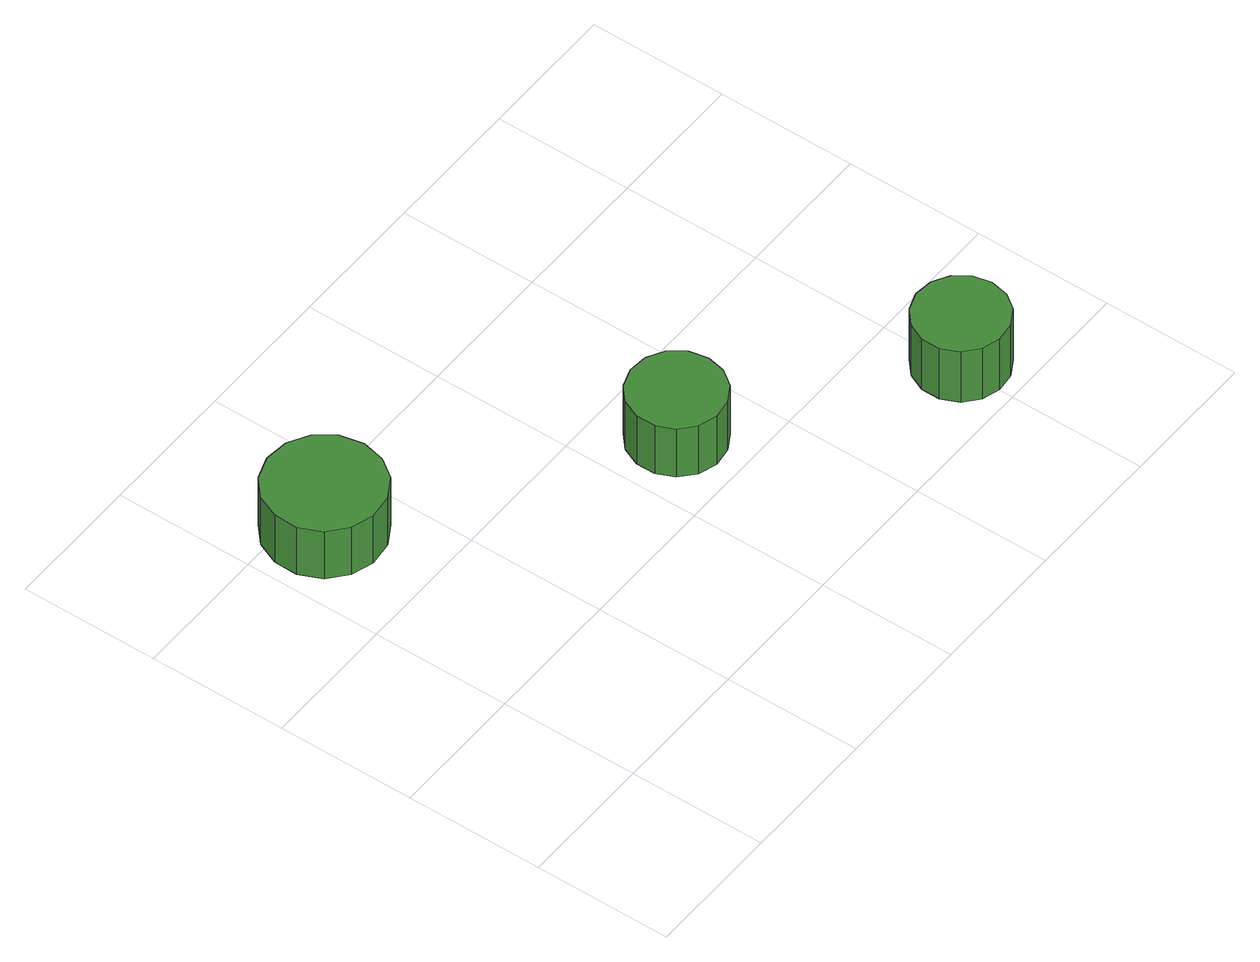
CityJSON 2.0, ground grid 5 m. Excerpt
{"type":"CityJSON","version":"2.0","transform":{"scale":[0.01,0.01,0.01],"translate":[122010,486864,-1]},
"CityObjects":{
"tree1":{"type":"SolitaryVegetationObject","attributes":{"function":"something"},"geometry":[{"type":"MultiSurface","lod":"1","boundaries":[[[0,1,2,3,4,5,6,7,8,9,10,11,12,13,14]],[[15,16,17,18,19,20,21,22,23,24,25,26,27,28,29]],[[0,29,28,1]],[[1,28,27,2]],[[2,27,26,3]],[[3,26,25,4]],[[4,25,24,5]],[[5,24,23,6]],[[6,23,22,7]],[[7,22,21,8]],[[8,21,20,9]],[[9,20,19,10]],[[10,19,18,11]],[[11,18,17,12]],[[12,17,16,13]],[[13,16,15,14]],[[14,15,29,0]]]}]},
"tree2":{"type":"SolitaryVegetationObject","attributes":{"function":"something"}},
"tree3":{"type":"SolitaryVegetationObject","attributes":{"function":"something"},"geometry":[{"type":"MultiSurface","lod":"1","boundaries":[[[30,31,32,33,34,35,36,37,38,39,40,41,42,43,44]],[[45,46,47,48,49,50,51,52,53,54,55,56,57,58,59]],[[30,59,58,31]],[[31,58,57,32]],[[32,57,56,33]],[[33,56,55,34]],[[34,55,54,35]],[[35,54,53,36]],[[36,53,52,37]],[[37,52,51,38]],[[38,51,50,39]],[[39,50,49,40]],[[40,49,48,41]],[[41,48,47,42]],[[42,47,46,43]],[[43,46,45,44]],[[44,45,59,30]]]}]},
"tree4":{"type":"SolitaryVegetationObject","attributes":{"function":"something"}},
"tree5":{"type":"SolitaryVegetationObject","attributes":{"function":"something"},"geometry":[{"type":"MultiSurface","lod":"1","boundaries":[[[60,61,62,63,64,65,66,67,68,69,70,71,72,73,74]],[[75,76,77,78,79,80,81,82,83,84,85,86,87,88,89]],[[60,89,88,61]],[[61,88,87,62]],[[62,87,86,63]],[[63,86,85,64]],[[64,85,84,65]],[[65,84,83,66]],[[66,83,82,67]],[[67,82,81,68]],[[68,81,80,69]],[[69,80,79,70]],[[70,79,78,71]],[[71,78,77,72]],[[72,77,76,73]],[[73,76,75,74]],[[74,75,89,60]]]}]},
"tree6":{"type":"SolitaryVegetationObject","attributes":{"function":"something"}}
},
"vertices":[
[467,1393,317],[449,1478,317],[398,1548,317],[323,1592,317],[236,1601,317],[154,1574,317],[89,1516,317],[54,1437,317],[54,1350,317],[89,1270,317],[154,1212,317],[236,1186,317],[323,1195,317],[398,1238,317],[449,1308,317],[449,1308,100],[398,1238,100],[323,1195,100],[236,1186,100],[154,1212,100],[89,1270,100],[54,1350,100],[54,1437,100],[89,1516,100],[154,1574,100],[236,1601,100],[323,1592,100],[398,1548,100],[449,1478,100],[467,1393,100],
[1403,741,317],[1389,810,317],[1348,867,317],[1287,902,317],[1217,909,317],[1150,887,317],[1098,841,317],[1070,776,317],[1070,706,317],[1098,642,317],[1150,595,317],[1217,573,317],[1287,581,317],[1348,616,317],[1389,673,317],[1389,673,96],[1348,616,96],[1287,581,96],[1217,573,96],[1150,595,96],[1098,642,96],[1070,706,96],[1070,776,96],[1098,841,96],[1150,887,96],[1217,909,96],[1287,902,96],[1348,867,96],[1389,810,96],[1403,741,96],
[2186,213,326],[2171,280,326],[2131,335,326],[2072,369,326],[2004,377,326],[1939,355,326],[1888,310,326],[1860,247,326],[1860,179,326],[1888,116,326],[1939,71,326],[2004,50,326],[2072,57,326],[2131,91,326],[2171,146,326],[2171,146,93],[2131,91,93],[2072,57,93],[2004,50,93],[1939,71,93],[1888,116,93],[1860,179,93],[1860,247,93],[1888,310,93],[1939,355,93],[2004,377,93],[2072,369,93],[2131,335,93],[2171,280,93],[2186,213,93]
]}
